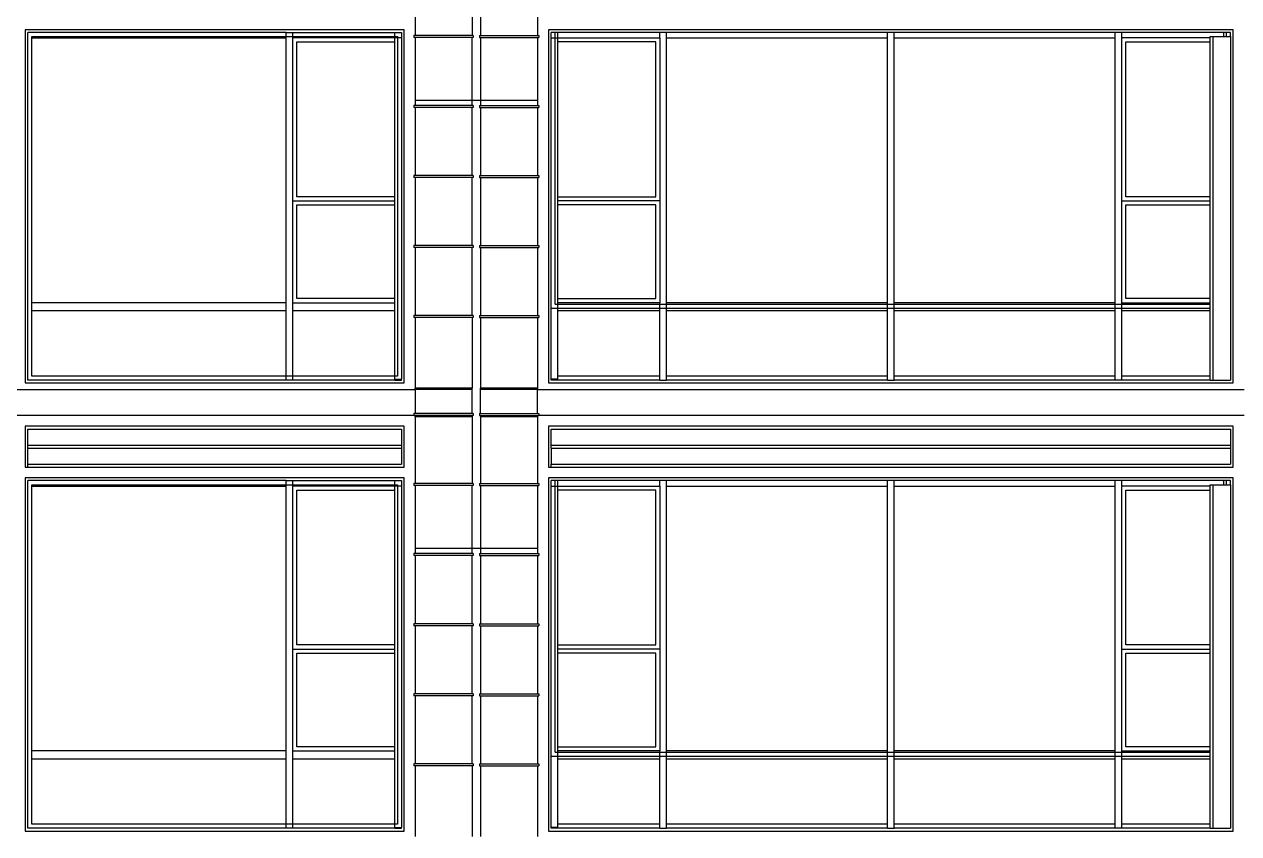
# Model space of a CAD drawing. Extents: x -311 to 61613, y 0 to 58400.
# Drawn here: x 44324 to 53260, y 33330 to 39290 of the extents above; entities that cross this region are included whole.
import ezdxf

# ---------------------------------------------------------------- set-up
doc = ezdxf.new("R2010")
doc.units = 0
doc.header["$LTSCALE"] = 1000
doc.header["$MEASUREMENT"] = 0
doc.layers.add('AD-AREA-OUTL', color=31, linetype='Continuous')

msp = doc.modelspace()

# ---------------------------------------------------------------- linework, layer by layer
at = {"layer": 'AD-AREA-OUTL', "color": 252}
for p, q in [((47199.9, 39700.3), (47199.9, 39208.5)), ((47619.7, 39700.3), (47619.7, 39208.5)), ((47679.7, 39700.3), (47679.7, 39208.5)), ((48099.9, 39700.3), (48099.9, 39208.5)), ((47119.9, 39250.1), (44329.7, 39250.1)), ((44329.7, 39250.1), (44329.7, 36650.1)), ((47119.9, 36650.1), (47119.9, 39250.1)), ((53219.8, 39250.1), (48180, 39250.1)), ((48180, 39250.1), (48180, 36650.1)), ((53219.8, 36650.1), (53219.8, 39250.1)), ((46249.9, 39230), (44349.8, 39230)), ((44349.8, 36670.2), (44349.8, 39230)), ((44379.8, 39190.1), (44379.8, 39200)), ((44379.8, 39200), (46249.9, 39200)), ((44379.8, 39190.1), (46249.9, 39190.1)), ((44379.8, 37240), (44379.8, 39190.1)), ((46249.9, 39200), (46249.9, 39230)), ((46249.9, 39230), (46300, 39230)), ((46249.9, 39190.1), (46249.9, 39200)), ((46249.9, 39200), (46300, 39200)), ((46249.9, 37240), (46249.9, 39190.1)), ((46300, 39230), (47050, 39230)), ((46300, 39200), (46300, 39230)), ((46300, 39200), (47050, 39200)), ((46300, 39190.1), (46300, 39200)), ((46300, 37990), (46300, 39190.1)), ((47050, 39190.1), (46300, 39190.1)), ((46330, 39160.2), (47050, 39160.2)), ((46330, 38020), (46330, 39160.2)), ((47050, 39230), (47099.8, 39230)), ((47050, 39200), (47050, 39230)), ((47050, 39190.1), (47050, 39200)), ((47050, 39200), (47069.8, 39200)), ((47050, 39160.2), (47050, 39190.1)), ((47069.8, 39190.1), (47050, 39190.1)), ((47050, 38020), (47050, 39160.2)), ((47069.8, 39200), (47069.8, 39190.1)), ((47099.8, 39190.1), (47069.8, 39190.1)), ((47069.8, 39190.1), (47069.8, 36700.2)), ((47099.8, 39230), (47099.8, 39190.1)), ((47099.8, 39190.1), (47099.8, 36676.2)), ((47199.9, 39208.5), (47189.7, 39208.5)), ((47189.7, 39208.5), (47189.7, 39193.3)), ((47199.9, 39193.3), (47189.7, 39193.3)), ((47619.7, 39208.5), (47199.9, 39208.5)), ((47619.7, 39193.3), (47199.9, 39193.3)), ((47199.9, 39193.3), (47199.9, 38730.1)), ((47627.5, 39208.5), (47619.7, 39208.5)), ((47627.5, 39193.3), (47619.7, 39193.3)), ((47619.7, 38730.1), (47619.7, 39193.3)), ((47627.5, 39208.5), (47627.5, 39193.3)), ((47674.4, 39208.5), (47679.7, 39208.5)), ((47674.4, 39208.5), (47674.4, 39193.3)), ((47674.4, 39193.3), (47679.7, 39193.3)), ((47679.7, 39208.5), (48099.9, 39208.5)), ((47679.7, 39193.3), (48099.9, 39193.3)), ((47679.7, 39193.3), (47679.7, 38730.1)), ((48099.9, 39208.5), (48109.8, 39208.5)), ((48099.9, 39193.3), (48109.8, 39193.3)), ((48099.9, 39193.3), (48099.9, 38730.1)), ((48109.8, 39208.5), (48109.8, 39193.3)), ((48199.7, 39190.1), (48199.7, 39230)), ((48229.7, 39230), (48199.7, 39230)), ((48199.7, 37200.1), (48199.7, 39190.1)), ((48199.7, 39190.1), (48229.7, 39190.1)), ((48249.8, 39230), (48229.7, 39230)), ((48229.7, 39190.1), (48229.7, 39230)), ((48229.7, 39190.1), (48249.8, 39190.1)), ((48229.7, 37230.1), (48229.7, 39190.1)), ((48249.8, 39190.1), (48249.8, 39230)), ((48999.8, 39230), (48249.8, 39230)), ((48249.8, 39160.2), (48249.8, 39190.1)), ((48249.8, 39190.1), (48999.8, 39190.1)), ((48249.8, 38020), (48249.8, 39160.2)), ((48969.8, 39160.2), (48249.8, 39160.2)), ((48969.8, 38020), (48969.8, 39160.2)), ((49049.9, 39230), (48999.8, 39230)), ((48999.8, 39190.1), (48999.8, 39230)), ((48999.8, 39190.1), (48999.8, 37990)), ((50674.8, 39230), (49049.9, 39230)), ((49049.9, 39190.1), (49049.9, 39230)), ((49049.9, 37240), (49049.9, 39190.1)), ((49049.9, 39190.1), (50674.8, 39190.1)), ((50724.9, 39230), (50674.8, 39230)), ((50674.8, 39190.1), (50674.8, 39230)), ((50674.8, 37240), (50674.8, 39190.1)), ((52349.8, 39230), (50724.9, 39230)), ((50724.9, 39190.1), (50724.9, 39230)), ((50724.9, 37240), (50724.9, 39190.1)), ((50724.9, 39190.1), (52349.8, 39190.1)), ((52349.8, 39190.1), (52349.8, 39230)), ((52399.9, 39230), (52349.8, 39230)), ((52349.8, 37240), (52349.8, 39190.1)), ((53149.9, 39230), (52399.9, 39230)), ((52399.9, 39190.1), (52399.9, 39230)), ((52399.9, 37990), (52399.9, 39190.1)), ((53049.7, 39190.1), (52399.9, 39190.1)), ((52429.9, 39160.2), (53049.7, 39160.2)), ((52429.9, 38020), (52429.9, 39160.2)), ((53049.7, 39190.1), (53049.7, 39200)), ((53049.7, 39200), (53069.8, 39200)), ((53049.7, 39160.2), (53049.7, 39190.1)), ((53049.7, 38020), (53049.7, 39160.2)), ((53069.8, 39200), (53149.9, 39200)), ((53069.8, 39200), (53069.8, 36670.2)), ((53170, 39230), (53149.9, 39230)), ((53149.9, 39200), (53149.9, 39230)), ((53149.9, 39200), (53170, 39200)), ((53200, 39230), (53170, 39230)), ((53170, 39200), (53170, 39230)), ((53170, 39200), (53200, 39200)), ((53200, 39200), (53200, 39230)), ((53200, 39200), (53200, 36670.2)), ((47199.9, 38730.1), (47199.9, 38692.7)), ((47619.7, 38730.1), (47199.9, 38730.1)), ((47619.7, 38692.7), (47619.7, 38730.1)), ((47679.7, 38730.1), (47619.7, 38730.1)), ((47679.7, 38730.1), (47679.7, 38692.7)), ((48099.9, 38730.1), (47679.7, 38730.1)), ((48099.9, 38730.1), (48099.9, 38692.7)), ((47199.9, 38692.7), (47189.7, 38692.7)), ((47189.7, 38692.7), (47189.7, 38677.5)), ((47199.9, 38677.5), (47189.7, 38677.5)), ((47619.7, 38692.7), (47199.9, 38692.7)), ((47619.7, 38677.5), (47199.9, 38677.5)), ((47199.9, 38677.5), (47199.9, 38176.6)), ((47627.5, 38692.7), (47619.7, 38692.7)), ((47627.5, 38677.5), (47619.7, 38677.5)), ((47619.7, 38176.6), (47619.7, 38677.5)), ((47627.5, 38692.7), (47627.5, 38677.5)), ((47674.4, 38692.7), (47679.7, 38692.7)), ((47674.4, 38692.7), (47674.4, 38677.5)), ((47674.4, 38677.5), (47679.7, 38677.5)), ((47679.7, 38692.7), (48099.9, 38692.7)), ((47679.7, 38677.5), (48099.9, 38677.5)), ((47679.7, 38677.5), (47679.7, 38176.6)), ((48099.9, 38692.7), (48109.8, 38692.7)), ((48099.9, 38677.5), (48109.8, 38677.5)), ((48099.9, 38677.5), (48099.9, 38176.6)), ((48109.8, 38692.7), (48109.8, 38677.5)), ((47199.9, 38176.6), (47189.7, 38176.6)), ((47189.7, 38176.6), (47189.7, 38161.8)), ((47199.9, 38161.8), (47189.7, 38161.8)), ((47619.7, 38176.6), (47199.9, 38176.6)), ((47619.7, 38161.8), (47199.9, 38161.8)), ((47199.9, 38161.8), (47199.9, 37660.8)), ((47627.5, 38176.6), (47619.7, 38176.6)), ((47627.5, 38161.8), (47619.7, 38161.8)), ((47619.7, 37660.8), (47619.7, 38161.8)), ((47627.5, 38176.6), (47627.5, 38161.8)), ((47674.4, 38176.6), (47679.7, 38176.6)), ((47674.4, 38176.6), (47674.4, 38161.8)), ((47674.4, 38161.8), (47679.7, 38161.8)), ((47679.7, 38176.6), (48099.9, 38176.6)), ((47679.7, 38161.8), (48099.9, 38161.8)), ((47679.7, 38161.8), (47679.7, 37660.8)), ((48099.9, 38176.6), (48109.8, 38176.6)), ((48099.9, 38161.8), (48109.8, 38161.8)), ((48099.9, 38161.8), (48099.9, 37660.8)), ((48109.8, 38176.6), (48109.8, 38161.8)), ((46300, 37240), (46300, 37990)), ((46300, 37990), (47050, 37990)), ((47050, 38020), (46330, 38020)), ((47050, 37990), (47050, 38020)), ((47050, 37960), (47050, 37990)), ((48249.8, 37990), (48249.8, 38020)), ((48249.8, 38020), (48969.8, 38020)), ((48249.8, 37960), (48249.8, 37990)), ((48999.8, 37990), (48249.8, 37990)), ((48999.8, 37990), (48999.8, 37240)), ((52399.9, 37240), (52399.9, 37990)), ((52399.9, 37990), (53049.7, 37990)), ((53049.7, 38020), (52429.9, 38020)), ((53049.7, 37990), (53049.7, 38020)), ((53049.7, 37960), (53049.7, 37990)), ((46330, 37960), (47050, 37960)), ((46330, 37270), (46330, 37960)), ((47050, 37270), (47050, 37960)), ((48249.8, 37270), (48249.8, 37960)), ((48969.8, 37960), (48249.8, 37960)), ((48969.8, 37270), (48969.8, 37960)), ((52429.9, 37960), (53049.7, 37960)), ((52429.9, 37270), (52429.9, 37960)), ((53049.7, 37270), (53049.7, 37960)), ((47199.9, 37660.8), (47189.7, 37660.8)), ((47189.7, 37660.8), (47189.7, 37646)), ((47199.9, 37646), (47189.7, 37646)), ((47619.7, 37660.8), (47199.9, 37660.8)), ((47619.7, 37646), (47199.9, 37646)), ((47199.9, 37646), (47199.9, 37145.1)), ((47627.5, 37660.8), (47619.7, 37660.8)), ((47627.5, 37646), (47619.7, 37646)), ((47619.7, 37145.1), (47619.7, 37646)), ((47627.5, 37660.8), (47627.5, 37646)), ((47674.4, 37660.8), (47679.7, 37660.8)), ((47674.4, 37660.8), (47674.4, 37646)), ((47674.4, 37646), (47679.7, 37646)), ((47679.7, 37660.8), (48099.9, 37660.8)), ((47679.7, 37646), (48099.9, 37646)), ((47679.7, 37646), (47679.7, 37145.1)), ((48099.9, 37660.8), (48109.8, 37660.8)), ((48099.9, 37646), (48109.8, 37646)), ((48099.9, 37646), (48099.9, 37145.1)), ((48109.8, 37660.8), (48109.8, 37646)), ((47050, 37270), (46330, 37270)), ((47050, 37240), (47050, 37270)), ((48249.8, 37240), (48249.8, 37270)), ((48249.8, 37270), (48969.8, 37270)), ((53049.7, 37270), (52429.9, 37270)), ((53049.7, 37240), (53049.7, 37270)), ((44379.8, 37180), (44379.8, 37240)), ((46249.9, 37240), (44379.8, 37240)), ((44379.8, 36700.2), (44379.8, 37180)), ((46249.9, 37180), (44379.8, 37180)), ((46249.9, 37180), (46249.9, 37240)), ((46249.9, 36700.2), (46249.9, 37180)), ((46300, 37180), (46300, 37240)), ((46300, 37240), (47050, 37240)), ((46300, 36700.2), (46300, 37180)), ((47050, 37180), (46300, 37180)), ((47050, 37180), (47050, 37240)), ((47050, 36700.2), (47050, 37180)), ((48199.7, 36676.2), (48199.7, 37200.1)), ((48199.7, 37200.1), (48249.8, 37200.1)), ((48229.7, 37230.1), (48249.8, 37230.1)), ((48249.8, 37230.1), (48249.8, 37240)), ((48999.8, 37240), (48249.8, 37240)), ((48249.8, 37200.1), (48249.8, 37230.1)), ((48249.8, 37230.1), (48999.8, 37230.1)), ((48249.8, 37180), (48249.8, 37200.1)), ((48249.8, 37200.1), (48999.8, 37200.1)), ((48249.8, 36700.2), (48249.8, 37180)), ((48999.8, 37180), (48249.8, 37180)), ((48999.8, 37230.1), (48999.8, 37240)), ((48999.8, 37200.1), (48999.8, 37230.1)), ((48999.8, 37230.1), (49049.9, 37230.1)), ((48999.8, 37180), (48999.8, 37200.1)), ((48999.8, 37200.1), (49049.9, 37200.1)), ((48999.8, 36700.2), (48999.8, 37180)), ((49049.9, 37230.1), (49049.9, 37240)), ((50674.8, 37240), (49049.9, 37240)), ((49049.9, 37200.1), (49049.9, 37230.1)), ((49049.9, 37230.1), (50674.8, 37230.1)), ((49049.9, 37180), (49049.9, 37200.1)), ((49049.9, 37200.1), (50674.8, 37200.1)), ((49049.9, 36700.2), (49049.9, 37180)), ((50674.8, 37180), (49049.9, 37180)), ((50674.8, 37230.1), (50674.8, 37240)), ((50674.8, 37200.1), (50674.8, 37230.1)), ((50674.8, 37230.1), (50724.9, 37230.1)), ((50674.8, 37180), (50674.8, 37200.1)), ((50674.8, 37200.1), (50724.9, 37200.1)), ((50674.8, 36700.2), (50674.8, 37180)), ((50724.9, 37230.1), (50724.9, 37240)), ((52349.8, 37240), (50724.9, 37240)), ((50724.9, 37230.1), (52349.8, 37230.1)), ((50724.9, 37200.1), (50724.9, 37230.1)), ((50724.9, 37200.1), (52349.8, 37200.1)), ((50724.9, 37180), (50724.9, 37200.1)), ((50724.9, 36700.2), (50724.9, 37180)), ((52349.8, 37180), (50724.9, 37180)), ((52349.8, 37230.1), (52349.8, 37240)), ((52349.8, 37230.1), (52399.9, 37230.1)), ((52349.8, 37200.1), (52349.8, 37230.1)), ((52349.8, 37200.1), (52399.9, 37200.1)), ((52349.8, 37180), (52349.8, 37200.1)), ((52349.8, 36700.2), (52349.8, 37180)), ((52399.9, 37230.1), (52399.9, 37240)), ((52399.9, 37240), (53049.7, 37240)), ((52399.9, 37230.1), (53049.7, 37230.1)), ((52399.9, 37200.1), (52399.9, 37230.1)), ((52399.9, 37200.1), (53049.7, 37200.1)), ((52399.9, 37180), (52399.9, 37200.1)), ((52399.9, 36700.2), (52399.9, 37180)), ((53049.7, 37180), (52399.9, 37180)), ((53049.7, 37230.1), (53049.7, 37240)), ((53049.7, 37200.1), (53049.7, 37230.1)), ((53049.7, 37180), (53049.7, 37200.1)), ((53049.7, 36700.2), (53049.7, 37180)), ((47199.9, 37145.1), (47189.7, 37145.1)), ((47189.7, 37145.1), (47189.7, 37130.3)), ((47199.9, 37130.3), (47189.7, 37130.3)), ((47619.7, 37145.1), (47199.9, 37145.1)), ((47619.7, 37130.3), (47199.9, 37130.3)), ((47199.9, 37130.3), (47199.9, 36609.9)), ((47627.5, 37145.1), (47619.7, 37145.1)), ((47627.5, 37130.3), (47619.7, 37130.3)), ((47619.7, 37130.3), (47619.7, 36609.9)), ((47627.5, 37145.1), (47627.5, 37130.3)), ((47674.4, 37145.1), (47679.7, 37145.1)), ((47674.4, 37145.1), (47674.4, 37130.3)), ((47674.4, 37130.3), (47679.7, 37130.3)), ((47679.7, 37145.1), (48099.9, 37145.1)), ((47679.7, 37130.3), (48099.9, 37130.3)), ((47679.7, 37130.3), (47679.7, 36609.9)), ((48099.9, 37145.1), (48109.8, 37145.1)), ((48099.9, 37130.3), (48109.8, 37130.3)), ((48099.9, 37130.3), (48099.9, 36609.9)), ((48109.8, 37145.1), (48109.8, 37130.3)), ((44329.7, 36650.1), (47119.9, 36650.1)), ((46249.9, 36670.2), (44349.8, 36670.2)), ((46249.9, 36700.2), (44379.8, 36700.2)), ((46300, 36700.2), (46249.9, 36700.2)), ((46249.9, 36670.2), (46249.9, 36700.2)), ((46300, 36670.2), (46249.9, 36670.2)), ((46300, 36670.2), (46300, 36700.2)), ((47050, 36700.2), (46300, 36700.2)), ((47050, 36670.2), (46300, 36670.2)), ((47050, 36676.2), (47050, 36700.2)), ((47069.8, 36700.2), (47050, 36700.2)), ((47050, 36676.2), (47099.8, 36676.2)), ((47050, 36670.2), (47050, 36676.2)), ((47050, 36670.2), (47099.8, 36670.2)), ((47099.8, 36670.2), (47099.8, 36676.2)), ((48180, 36650.1), (53219.8, 36650.1)), ((48199.7, 36670.2), (48199.7, 36676.2)), ((48249.8, 36676.2), (48199.7, 36676.2)), ((48249.8, 36670.2), (48199.7, 36670.2)), ((48249.8, 36676.2), (48249.8, 36700.2)), ((48999.8, 36700.2), (48249.8, 36700.2)), ((48249.8, 36670.2), (48249.8, 36676.2)), ((48999.8, 36670.2), (48249.8, 36670.2)), ((48999.8, 36670.2), (48999.8, 36700.2)), ((48999.8, 36670.2), (49049.9, 36670.2)), ((49049.9, 36670.2), (49049.9, 36700.2)), ((50674.8, 36700.2), (49049.9, 36700.2)), ((50674.8, 36670.2), (49049.9, 36670.2)), ((50674.8, 36670.2), (50674.8, 36700.2)), ((50674.8, 36670.2), (50724.9, 36670.2)), ((50724.9, 36670.2), (50724.9, 36700.2)), ((52349.8, 36700.2), (50724.9, 36700.2)), ((52349.8, 36670.2), (50724.9, 36670.2)), ((52349.8, 36670.2), (52349.8, 36700.2)), ((52399.9, 36670.2), (52349.8, 36670.2)), ((52399.9, 36670.2), (52399.9, 36700.2)), ((53049.7, 36700.2), (52399.9, 36700.2)), ((53049.7, 36670.2), (52399.9, 36670.2)), ((53049.7, 36670.2), (53049.7, 36700.2)), ((53049.7, 36670.2), (53069.8, 36670.2)), ((53069.8, 36670.2), (53200, 36670.2)), ((44250, 36600), (47199.9, 36600)), ((47199.9, 36609.9), (47209.8, 36609.9)), ((47199.9, 36600), (47199.9, 36609.9)), ((47209.8, 36600), (47199.9, 36600)), ((47199.9, 36600), (47199.9, 36424.4)), ((47619.7, 36609.9), (47209.8, 36609.9)), ((47209.8, 36600), (47209.8, 36609.9)), ((47619.7, 36600), (47209.8, 36600)), ((47619.7, 36600), (47619.7, 36609.9)), ((47619.7, 36424.4), (47619.7, 36600)), ((48090, 36609.9), (47679.7, 36609.9)), ((47679.7, 36600), (47679.7, 36609.9)), ((48090, 36600), (47679.7, 36600)), ((47679.7, 36424.4), (47679.7, 36600)), ((48099.9, 36609.9), (48090, 36609.9)), ((48090, 36600), (48090, 36609.9)), ((48099.9, 36600), (48090, 36600)), ((48099.9, 36609.9), (48099.9, 36600)), ((48099.9, 36600), (53299.8, 36600)), ((48099.9, 36424.4), (48099.9, 36600)), ((47189.7, 36410.2), (44262.4, 36410.2)), ((47189.7, 36424.4), (47189.7, 36410.2)), ((47199.9, 36424.4), (47189.7, 36424.4)), ((47189.7, 36410.2), (47189.7, 36409.2)), ((47199.9, 36409.2), (47189.7, 36409.2)), ((47619.7, 36424.4), (47199.9, 36424.4)), ((47209.8, 36409.2), (47199.9, 36409.2)), ((47199.9, 36400), (47199.9, 36409.2)), ((47209.8, 36400), (47199.9, 36400)), ((47199.9, 36400), (47199.9, 35908.6)), ((47619.7, 36409.2), (47209.8, 36409.2)), ((47209.8, 36409.2), (47209.8, 36400)), ((47619.7, 36400), (47209.8, 36400)), ((47627.5, 36424.4), (47619.7, 36424.4)), ((47627.5, 36409.2), (47619.7, 36409.2)), ((47619.7, 36409.2), (47619.7, 36400)), ((47619.7, 36400), (47619.7, 35908.6)), ((47627.5, 36424.4), (47627.5, 36409.2)), ((47674.4, 36424.4), (47679.7, 36424.4)), ((47674.4, 36424.4), (47674.4, 36409.2)), ((47674.4, 36409.2), (47679.7, 36409.2)), ((47679.7, 36424.4), (48099.9, 36424.4)), ((47679.7, 36409.2), (48090, 36409.2)), ((47679.7, 36409.2), (47679.7, 36400)), ((47679.7, 36400), (47679.7, 35908.6)), ((48090, 36400), (47679.7, 36400)), ((48090, 36409.2), (48090, 36400)), ((48090, 36409.2), (48099.9, 36409.2)), ((48099.9, 36400), (48090, 36400)), ((48099.9, 36424.4), (48109.8, 36424.4)), ((48099.9, 36409.2), (48109.8, 36409.2)), ((48099.9, 36400), (48099.9, 36409.2)), ((48099.9, 36400), (48099.9, 35908.6)), ((48109.8, 36424.4), (48109.8, 36410.2)), ((48109.8, 36410.2), (48109.8, 36409.2)), ((53299.8, 36410.2), (48109.8, 36410.2)), ((44329.7, 36330.2), (44329.7, 36029.9)), ((47119.9, 36330.2), (44329.7, 36330.2)), ((44349.8, 36190.1), (44349.8, 36310.1)), ((44349.8, 36310.1), (47099.8, 36310.1)), ((47099.8, 36310.1), (47099.8, 36190.1)), ((47119.9, 36029.9), (47119.9, 36330.2)), ((48180, 36330.2), (48180, 36029.9)), ((53219.8, 36330.2), (48180, 36330.2)), ((48199.7, 36190.1), (48199.7, 36310.1)), ((48199.7, 36310.1), (53200, 36310.1)), ((53200, 36310.1), (53200, 36190.1)), ((53219.8, 36029.9), (53219.8, 36330.2)), ((44349.8, 36170), (44349.8, 36190.1)), ((44349.8, 36190.1), (47099.8, 36190.1)), ((44349.8, 36050.1), (44349.8, 36170)), ((44349.8, 36170), (47099.8, 36170)), ((47099.8, 36190.1), (47099.8, 36170)), ((47099.8, 36170), (47099.8, 36050.1)), ((48199.7, 36170), (48199.7, 36190.1)), ((48199.7, 36190.1), (53200, 36190.1)), ((48199.7, 36170), (48199.7, 36050.1)), ((48199.7, 36170), (53200, 36170)), ((53200, 36190.1), (53200, 36170)), ((53200, 36170), (53200, 36050.1)), ((44329.7, 36029.9), (44349.8, 36029.9)), ((44349.8, 36050.1), (47099.8, 36050.1)), ((44349.8, 36029.9), (44349.8, 36050.1)), ((44349.8, 36029.9), (47119.9, 36029.9)), ((48180, 36029.9), (48199.7, 36029.9)), ((48199.7, 36050.1), (53200, 36050.1)), ((48199.7, 36029.9), (48199.7, 36050.1)), ((48199.7, 36029.9), (53219.8, 36029.9)), ((47119.9, 35950.2), (44329.7, 35950.2)), ((44329.7, 35950.2), (44329.7, 33350.2)), ((46249.9, 35930.1), (44349.8, 35930.1)), ((44349.8, 33370), (44349.8, 35930.1)), ((46249.9, 35900.1), (46249.9, 35930.1)), ((46249.9, 35930.1), (46300, 35930.1)), ((46300, 35930.1), (47050, 35930.1)), ((46300, 35900.1), (46300, 35930.1)), ((47050, 35900.1), (47050, 35930.1)), ((47050, 35930.1), (47099.8, 35930.1)), ((47099.8, 35930.1), (47099.8, 35890.2)), ((47119.9, 33350.2), (47119.9, 35950.2)), ((53219.8, 35950.2), (48180, 35950.2)), ((48180, 35950.2), (48180, 33350.2)), ((48199.7, 35890.2), (48199.7, 35930.1)), ((48229.7, 35930.1), (48199.7, 35930.1)), ((48249.8, 35930.1), (48229.7, 35930.1)), ((48229.7, 35890.2), (48229.7, 35930.1)), ((48249.8, 35890.2), (48249.8, 35930.1)), ((48999.8, 35930.1), (48249.8, 35930.1)), ((49049.9, 35930.1), (48999.8, 35930.1)), ((48999.8, 35890.2), (48999.8, 35930.1)), ((50674.8, 35930.1), (49049.9, 35930.1)), ((49049.9, 35890.2), (49049.9, 35930.1)), ((50724.9, 35930.1), (50674.8, 35930.1)), ((50674.8, 35890.2), (50674.8, 35930.1)), ((52349.8, 35930.1), (50724.9, 35930.1)), ((50724.9, 35890.2), (50724.9, 35930.1)), ((52349.8, 35890.2), (52349.8, 35930.1)), ((52399.9, 35930.1), (52349.8, 35930.1)), ((53149.9, 35930.1), (52399.9, 35930.1)), ((52399.9, 35890.2), (52399.9, 35930.1)), ((53170, 35930.1), (53149.9, 35930.1)), ((53149.9, 35900.1), (53149.9, 35930.1)), ((53200, 35930.1), (53170, 35930.1)), ((53170, 35900.1), (53170, 35930.1)), ((53200, 35900.1), (53200, 35930.1)), ((53219.8, 33350.2), (53219.8, 35950.2)), ((44379.8, 35890.2), (44379.8, 35900.1)), ((44379.8, 35900.1), (46249.9, 35900.1)), ((44379.8, 35890.2), (46249.9, 35890.2)), ((44379.8, 33940.1), (44379.8, 35890.2)), ((46249.9, 35890.2), (46249.9, 35900.1)), ((46249.9, 35900.1), (46300, 35900.1)), ((46249.9, 33940.1), (46249.9, 35890.2)), ((46300, 35900.1), (47050, 35900.1)), ((46300, 35890.2), (46300, 35900.1)), ((46300, 34690.1), (46300, 35890.2)), ((47050, 35890.2), (46300, 35890.2)), ((46330, 35860.3), (47050, 35860.3)), ((46330, 34720.1), (46330, 35860.3)), ((47050, 35890.2), (47050, 35900.1)), ((47050, 35900.1), (47069.8, 35900.1)), ((47050, 35860.3), (47050, 35890.2)), ((47069.8, 35890.2), (47050, 35890.2)), ((47050, 34720.1), (47050, 35860.3)), ((47069.8, 35900.1), (47069.8, 35890.2)), ((47099.8, 35890.2), (47069.8, 35890.2)), ((47069.8, 35890.2), (47069.8, 33400)), ((47099.8, 35890.2), (47099.8, 33376.3)), ((47199.9, 35908.6), (47189.7, 35908.6)), ((47189.7, 35908.6), (47189.7, 35893.4)), ((47199.9, 35893.4), (47189.7, 35893.4)), ((47619.7, 35908.6), (47199.9, 35908.6)), ((47619.7, 35893.4), (47199.9, 35893.4)), ((47199.9, 35893.4), (47199.9, 35430.2)), ((47627.5, 35908.6), (47619.7, 35908.6)), ((47627.5, 35893.4), (47619.7, 35893.4)), ((47619.7, 35430.2), (47619.7, 35893.4)), ((47627.5, 35908.6), (47627.5, 35893.4)), ((47674.4, 35908.6), (47679.7, 35908.6)), ((47674.4, 35908.6), (47674.4, 35893.4)), ((47674.4, 35893.4), (47679.7, 35893.4)), ((47679.7, 35908.6), (48099.9, 35908.6)), ((47679.7, 35893.4), (48099.9, 35893.4)), ((47679.7, 35893.4), (47679.7, 35430.2)), ((48099.9, 35908.6), (48109.8, 35908.6)), ((48099.9, 35893.4), (48109.8, 35893.4)), ((48099.9, 35893.4), (48099.9, 35430.2)), ((48109.8, 35908.6), (48109.8, 35893.4)), ((48199.7, 33900.2), (48199.7, 35890.2)), ((48199.7, 35890.2), (48229.7, 35890.2)), ((48229.7, 35890.2), (48249.8, 35890.2)), ((48229.7, 33930.2), (48229.7, 35890.2)), ((48249.8, 35860.3), (48249.8, 35890.2)), ((48249.8, 35890.2), (48999.8, 35890.2)), ((48249.8, 34720.1), (48249.8, 35860.3)), ((48969.8, 35860.3), (48249.8, 35860.3)), ((48969.8, 34720.1), (48969.8, 35860.3)), ((48999.8, 35890.2), (48999.8, 34690.1)), ((49049.9, 33940.1), (49049.9, 35890.2)), ((49049.9, 35890.2), (50674.8, 35890.2)), ((50674.8, 33940.1), (50674.8, 35890.2)), ((50724.9, 33940.1), (50724.9, 35890.2)), ((50724.9, 35890.2), (52349.8, 35890.2)), ((52349.8, 33940.1), (52349.8, 35890.2)), ((52399.9, 34690.1), (52399.9, 35890.2)), ((53049.7, 35890.2), (52399.9, 35890.2)), ((52429.9, 35860.3), (53049.7, 35860.3)), ((52429.9, 34720.1), (52429.9, 35860.3)), ((53049.7, 35890.2), (53049.7, 35900.1)), ((53049.7, 35900.1), (53069.8, 35900.1)), ((53049.7, 35860.3), (53049.7, 35890.2)), ((53049.7, 34720.1), (53049.7, 35860.3)), ((53069.8, 35900.1), (53149.9, 35900.1)), ((53069.8, 35900.1), (53069.8, 33370)), ((53149.9, 35900.1), (53170, 35900.1)), ((53170, 35900.1), (53200, 35900.1)), ((53200, 35900.1), (53200, 33370)), ((47199.9, 35392.5), (47189.7, 35392.5)), ((47189.7, 35392.5), (47189.7, 35377.7)), ((47199.9, 35430.2), (47199.9, 35392.5)), ((47619.7, 35430.2), (47199.9, 35430.2)), ((47619.7, 35392.5), (47199.9, 35392.5)), ((47679.7, 35430.2), (47619.7, 35430.2)), ((47619.7, 35392.5), (47619.7, 35430.2)), ((47627.5, 35392.5), (47619.7, 35392.5)), ((47627.5, 35392.5), (47627.5, 35377.7)), ((47674.4, 35392.5), (47679.7, 35392.5)), ((47674.4, 35392.5), (47674.4, 35377.7)), ((47679.7, 35430.2), (47679.7, 35392.5)), ((48099.9, 35430.2), (47679.7, 35430.2)), ((47679.7, 35392.5), (48099.9, 35392.5)), ((48099.9, 35430.2), (48099.9, 35392.5)), ((48099.9, 35392.5), (48109.8, 35392.5)), ((48109.8, 35392.5), (48109.8, 35377.7)), ((47199.9, 35377.7), (47189.7, 35377.7)), ((47619.7, 35377.7), (47199.9, 35377.7)), ((47199.9, 35377.7), (47199.9, 34876.7)), ((47627.5, 35377.7), (47619.7, 35377.7)), ((47619.7, 34876.7), (47619.7, 35377.7)), ((47674.4, 35377.7), (47679.7, 35377.7)), ((47679.7, 35377.7), (48099.9, 35377.7)), ((47679.7, 35377.7), (47679.7, 34876.7)), ((48099.9, 35377.7), (48109.8, 35377.7)), ((48099.9, 35377.7), (48099.9, 34876.7)), ((47199.9, 34876.7), (47189.7, 34876.7)), ((47189.7, 34876.7), (47189.7, 34861.9)), ((47199.9, 34861.9), (47189.7, 34861.9)), ((47619.7, 34876.7), (47199.9, 34876.7)), ((47619.7, 34861.9), (47199.9, 34861.9)), ((47199.9, 34861.9), (47199.9, 34361)), ((47627.5, 34876.7), (47619.7, 34876.7)), ((47627.5, 34861.9), (47619.7, 34861.9)), ((47619.7, 34361), (47619.7, 34861.9)), ((47627.5, 34876.7), (47627.5, 34861.9)), ((47674.4, 34876.7), (47679.7, 34876.7)), ((47674.4, 34876.7), (47674.4, 34861.9)), ((47674.4, 34861.9), (47679.7, 34861.9)), ((47679.7, 34876.7), (48099.9, 34876.7)), ((47679.7, 34861.9), (48099.9, 34861.9)), ((47679.7, 34861.9), (47679.7, 34361)), ((48099.9, 34876.7), (48109.8, 34876.7)), ((48099.9, 34861.9), (48109.8, 34861.9)), ((48099.9, 34861.9), (48099.9, 34361)), ((48109.8, 34876.7), (48109.8, 34861.9)), ((46300, 33940.1), (46300, 34690.1)), ((46300, 34690.1), (47050, 34690.1)), ((47050, 34720.1), (46330, 34720.1)), ((47050, 34690.1), (47050, 34720.1)), ((47050, 34660.1), (47050, 34690.1)), ((48249.8, 34690.1), (48249.8, 34720.1)), ((48249.8, 34720.1), (48969.8, 34720.1)), ((48249.8, 34660.1), (48249.8, 34690.1)), ((48999.8, 34690.1), (48249.8, 34690.1)), ((48999.8, 34690.1), (48999.8, 33940.1)), ((52399.9, 33940.1), (52399.9, 34690.1)), ((52399.9, 34690.1), (53049.7, 34690.1)), ((53049.7, 34720.1), (52429.9, 34720.1)), ((53049.7, 34690.1), (53049.7, 34720.1)), ((53049.7, 34660.1), (53049.7, 34690.1)), ((46330, 34660.1), (47050, 34660.1)), ((46330, 33970.1), (46330, 34660.1)), ((47050, 33970.1), (47050, 34660.1)), ((48249.8, 33970.1), (48249.8, 34660.1)), ((48969.8, 34660.1), (48249.8, 34660.1)), ((48969.8, 33970.1), (48969.8, 34660.1)), ((52429.9, 34660.1), (53049.7, 34660.1)), ((52429.9, 33970.1), (52429.9, 34660.1)), ((53049.7, 33970.1), (53049.7, 34660.1)), ((47199.9, 34361), (47189.7, 34361)), ((47189.7, 34361), (47189.7, 34345.8)), ((47199.9, 34345.8), (47189.7, 34345.8)), ((47619.7, 34361), (47199.9, 34361)), ((47619.7, 34345.8), (47199.9, 34345.8)), ((47199.9, 34345.8), (47199.9, 33845.2)), ((47627.5, 34361), (47619.7, 34361)), ((47627.5, 34345.8), (47619.7, 34345.8)), ((47619.7, 33845.2), (47619.7, 34345.8)), ((47627.5, 34361), (47627.5, 34345.8)), ((47674.4, 34361), (47679.7, 34361)), ((47674.4, 34361), (47674.4, 34345.8)), ((47674.4, 34345.8), (47679.7, 34345.8)), ((47679.7, 34361), (48099.9, 34361)), ((47679.7, 34345.8), (48099.9, 34345.8)), ((47679.7, 34345.8), (47679.7, 33845.2)), ((48099.9, 34361), (48109.8, 34361)), ((48099.9, 34345.8), (48109.8, 34345.8)), ((48099.9, 34345.8), (48099.9, 33845.2)), ((48109.8, 34361), (48109.8, 34345.8)), ((47050, 33970.1), (46330, 33970.1)), ((47050, 33940.1), (47050, 33970.1)), ((48249.8, 33940.1), (48249.8, 33970.1)), ((48249.8, 33970.1), (48969.8, 33970.1)), ((53049.7, 33970.1), (52429.9, 33970.1)), ((53049.7, 33940.1), (53049.7, 33970.1)), ((44379.8, 33880.1), (44379.8, 33940.1)), ((46249.9, 33940.1), (44379.8, 33940.1)), ((44379.8, 33400), (44379.8, 33880.1)), ((46249.9, 33880.1), (44379.8, 33880.1)), ((46249.9, 33880.1), (46249.9, 33940.1)), ((46249.9, 33400), (46249.9, 33880.1)), ((46300, 33880.1), (46300, 33940.1)), ((46300, 33940.1), (47050, 33940.1)), ((46300, 33400), (46300, 33880.1)), ((47050, 33880.1), (46300, 33880.1)), ((47050, 33880.1), (47050, 33940.1)), ((47050, 33400), (47050, 33880.1)), ((48199.7, 33376.3), (48199.7, 33900.2)), ((48199.7, 33900.2), (48249.8, 33900.2)), ((48229.7, 33930.2), (48249.8, 33930.2)), ((48249.8, 33930.2), (48249.8, 33940.1)), ((48999.8, 33940.1), (48249.8, 33940.1)), ((48249.8, 33900.2), (48249.8, 33930.2)), ((48249.8, 33930.2), (48999.8, 33930.2)), ((48249.8, 33880.1), (48249.8, 33900.2)), ((48249.8, 33900.2), (48999.8, 33900.2)), ((48249.8, 33400), (48249.8, 33880.1)), ((48999.8, 33880.1), (48249.8, 33880.1)), ((48999.8, 33930.2), (48999.8, 33940.1)), ((48999.8, 33900.2), (48999.8, 33930.2)), ((48999.8, 33930.2), (49049.9, 33930.2)), ((48999.8, 33880.1), (48999.8, 33900.2)), ((48999.8, 33900.2), (49049.9, 33900.2)), ((48999.8, 33400), (48999.8, 33880.1)), ((49049.9, 33930.2), (49049.9, 33940.1)), ((50674.8, 33940.1), (49049.9, 33940.1)), ((49049.9, 33900.2), (49049.9, 33930.2)), ((49049.9, 33930.2), (50674.8, 33930.2)), ((49049.9, 33880.1), (49049.9, 33900.2)), ((49049.9, 33900.2), (50674.8, 33900.2)), ((49049.9, 33400), (49049.9, 33880.1)), ((50674.8, 33880.1), (49049.9, 33880.1)), ((50674.8, 33930.2), (50674.8, 33940.1)), ((50674.8, 33900.2), (50674.8, 33930.2)), ((50674.8, 33930.2), (50724.9, 33930.2)), ((50674.8, 33880.1), (50674.8, 33900.2)), ((50674.8, 33900.2), (50724.9, 33900.2)), ((50674.8, 33400), (50674.8, 33880.1)), ((50724.9, 33930.2), (50724.9, 33940.1)), ((52349.8, 33940.1), (50724.9, 33940.1)), ((50724.9, 33930.2), (52349.8, 33930.2)), ((50724.9, 33900.2), (50724.9, 33930.2)), ((50724.9, 33900.2), (52349.8, 33900.2)), ((50724.9, 33880.1), (50724.9, 33900.2)), ((50724.9, 33400), (50724.9, 33880.1)), ((52349.8, 33880.1), (50724.9, 33880.1)), ((52349.8, 33930.2), (52349.8, 33940.1)), ((52349.8, 33930.2), (52399.9, 33930.2)), ((52349.8, 33900.2), (52349.8, 33930.2)), ((52349.8, 33900.2), (52399.9, 33900.2)), ((52349.8, 33880.1), (52349.8, 33900.2)), ((52349.8, 33400), (52349.8, 33880.1)), ((52399.9, 33930.2), (52399.9, 33940.1)), ((52399.9, 33940.1), (53049.7, 33940.1)), ((52399.9, 33930.2), (53049.7, 33930.2)), ((52399.9, 33900.2), (52399.9, 33930.2)), ((52399.9, 33900.2), (53049.7, 33900.2)), ((52399.9, 33880.1), (52399.9, 33900.2)), ((52399.9, 33400), (52399.9, 33880.1)), ((53049.7, 33880.1), (52399.9, 33880.1)), ((53049.7, 33930.2), (53049.7, 33940.1)), ((53049.7, 33900.2), (53049.7, 33930.2)), ((53049.7, 33880.1), (53049.7, 33900.2)), ((53049.7, 33400), (53049.7, 33880.1)), ((47199.9, 33845.2), (47189.7, 33845.2)), ((47189.7, 33845.2), (47189.7, 33830)), ((47199.9, 33830), (47189.7, 33830)), ((47619.7, 33845.2), (47199.9, 33845.2)), ((47619.7, 33830), (47199.9, 33830)), ((47199.9, 33830), (47199.9, 33310)), ((47627.5, 33845.2), (47619.7, 33845.2)), ((47627.5, 33830), (47619.7, 33830)), ((47619.7, 33830), (47619.7, 33310)), ((47627.5, 33845.2), (47627.5, 33830)), ((47674.4, 33845.2), (47679.7, 33845.2)), ((47674.4, 33845.2), (47674.4, 33830)), ((47674.4, 33830), (47679.7, 33830)), ((47679.7, 33845.2), (48099.9, 33845.2)), ((47679.7, 33830), (48099.9, 33830)), ((47679.7, 33830), (47679.7, 33310)), ((48099.9, 33845.2), (48109.8, 33845.2)), ((48099.9, 33830), (48109.8, 33830)), ((48099.9, 33830), (48099.9, 33310)), ((48109.8, 33845.2), (48109.8, 33830)), ((44329.7, 33350.2), (47119.9, 33350.2)), ((46249.9, 33370), (44349.8, 33370)), ((46249.9, 33400), (44379.8, 33400)), ((46249.9, 33370), (46249.9, 33400)), ((46300, 33400), (46249.9, 33400)), ((46300, 33370), (46249.9, 33370)), ((46300, 33370), (46300, 33400)), ((47050, 33400), (46300, 33400)), ((47050, 33370), (46300, 33370)), ((47050, 33376.3), (47050, 33400)), ((47069.8, 33400), (47050, 33400)), ((47050, 33376.3), (47099.8, 33376.3)), ((47050, 33370), (47050, 33376.3)), ((47050, 33370), (47099.8, 33370)), ((47099.8, 33370), (47099.8, 33376.3)), ((48180, 33350.2), (53219.8, 33350.2)), ((48199.7, 33370), (48199.7, 33376.3)), ((48249.8, 33376.3), (48199.7, 33376.3)), ((48249.8, 33370), (48199.7, 33370)), ((48249.8, 33376.3), (48249.8, 33400)), ((48999.8, 33400), (48249.8, 33400)), ((48249.8, 33370), (48249.8, 33376.3)), ((48999.8, 33370), (48249.8, 33370)), ((48999.8, 33370), (48999.8, 33400)), ((48999.8, 33370), (49049.9, 33370)), ((49049.9, 33370), (49049.9, 33400)), ((50674.8, 33400), (49049.9, 33400)), ((50674.8, 33370), (49049.9, 33370)), ((50674.8, 33370), (50674.8, 33400)), ((50674.8, 33370), (50724.9, 33370)), ((50724.9, 33370), (50724.9, 33400)), ((52349.8, 33400), (50724.9, 33400)), ((52349.8, 33370), (50724.9, 33370)), ((52349.8, 33370), (52349.8, 33400)), ((52399.9, 33370), (52349.8, 33370)), ((52399.9, 33370), (52399.9, 33400)), ((53049.7, 33400), (52399.9, 33400)), ((53049.7, 33370), (52399.9, 33370)), ((53049.7, 33370), (53049.7, 33400)), ((53049.7, 33370), (53069.8, 33370)), ((53069.8, 33370), (53200, 33370))]:
    msp.add_line(p, q, dxfattribs=at)

doc.saveas('drawing.dxf')
